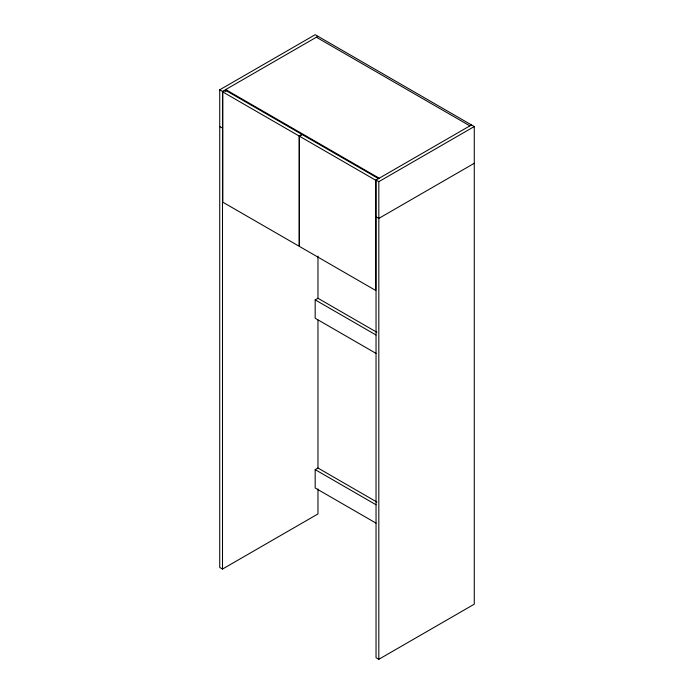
<?xml version="1.0" encoding="UTF-8"?>
<svg xmlns="http://www.w3.org/2000/svg" width="694" height="694" viewBox="0 0 694 694"><rect width="100%" height="100%" fill="white"/><g stroke="black" fill="none" stroke-linecap="round" stroke-linejoin="round"><path stroke-width="1.04" d="M317.965 489.027L317.965 513.942L222.505 569.054L219.729 567.449L219.729 89.812L315.18 34.7L474.271 126.551L474.271 604.188L378.82 659.3L376.035 657.695L376.035 180.058L378.82 181.663L474.271 126.551M219.729 89.812L222.505 91.417L317.965 36.305M222.826 91.972L225.611 90.359L301.899 134.402L299.114 136.015L222.826 91.972L222.826 202.197L299.114 246.24L299.114 136.015M471.495 124.946L375.714 180.24L375.714 290.465L299.435 246.422L299.435 136.198L302.211 134.593L378.499 178.636M474.271 163.29L378.82 218.402L376.035 216.797M376.027 353.385L315.18 318.251L315.18 299.877L317.965 298.273L376.937 332.322M376.027 523.129L315.18 487.995L315.18 469.621L317.965 468.016L376.937 502.066M316.377 37.224L469.899 125.866M379.219 178.219L225.689 89.578L225.689 91.721M299.435 136.198L375.714 180.24M219.729 126.551L222.505 128.156M315.18 299.877L376.027 335.011M315.18 469.621L376.027 504.755M378.82 181.663L378.82 659.3M317.965 256.121L317.965 298.368M317.965 320.038L317.965 468.45M222.505 91.417L222.505 569.054"/></g></svg>
